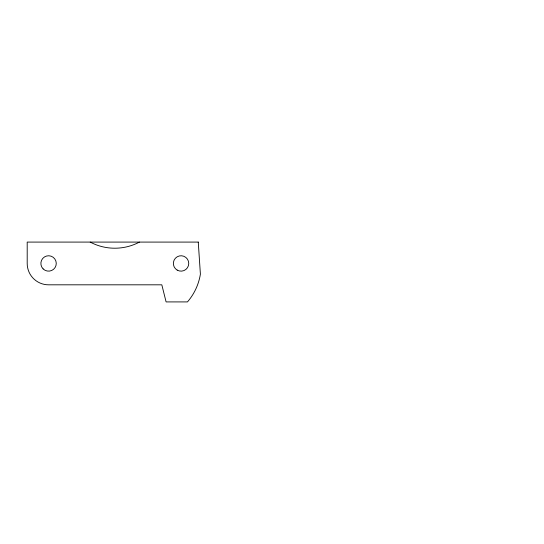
<?xml version="1.0" encoding="UTF-8"?>
<svg xmlns="http://www.w3.org/2000/svg" width="544" height="544" viewBox="0 0 544 544"><rect width="100%" height="100%" fill="white"/><g stroke="black" fill="none" stroke-linecap="round" stroke-linejoin="round"><path stroke-width="0.82" d="M139.42 242.087A52.469 52.469 0 0 1 90.202 242.087M198.261 242.087L27.2 242.087L27.2 263.452A21.366 21.366 0 0 0 48.566 284.818L161.82 284.818L166.097 301.913L187.462 301.913A55.998 55.998 0 0 0 200.396 274.135L198.261 242.087M43.132 268.892A7.691 7.691 0 0 0 55.998 265.445A7.691 7.691 0 0 0 46.58 256.02A7.691 7.691 0 0 0 43.132 268.892M177.208 270.116A7.691 7.691 0 0 0 188.748 263.452A7.691 7.691 0 0 0 177.208 256.788A7.691 7.691 0 0 0 177.208 270.116"/></g></svg>
